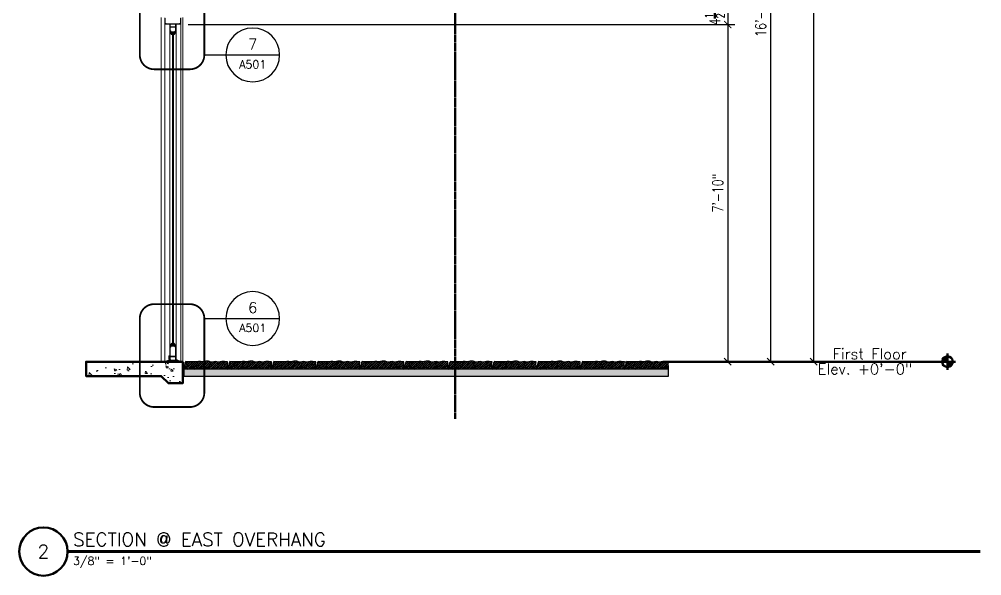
# Model space of a CAD drawing. Header units: inches. Extents: x 3850 to 5846, y -3 to 909.
# Drawn here: x 4638.7 to 4907.2, y -2.7 to 152.5 of the extents above; entities that cross this region are included whole.
import ezdxf
from ezdxf.enums import TextEntityAlignment as Align

# ---------------------------------------------------------------- set-up
doc = ezdxf.new("R2010")
doc.units = ezdxf.units.IN
doc.header["$LTSCALE"] = 0.5
doc.header["$MEASUREMENT"] = 0
doc.linetypes.add('CENTER2', pattern=[1.125, 0.75, -0.125, 0.125, -0.125])
doc.linetypes.add('HIDDEN2', pattern=[0.1875, 0.125, -0.0625])
doc.layers.get('0').update_dxf_attribs({"lineweight": 18})
doc.layers.get('Defpoints').update_dxf_attribs({"color": 140, "lineweight": 18})
for name, color, linetype, lineweight in [('A-Anno-Dims', 211, 'Continuous', 18), ('A-Detl-Fine', 90, 'Continuous', 18), ('A-Detl-Iden', 151, 'Continuous', 25), ('A-Detl-Medm', 31, 'Continuous', 25), ('A-Detl-Patt', 190, 'Continuous', 18), ('A-Detl-Thin', 150, 'Continuous', 18), ('A-Detl-Wide', 213, 'Continuous', 50), ('G-Anno-Ttlb', 213, 'Continuous', 50)]:
    doc.layers.add(name, color=color, linetype=linetype, lineweight=lineweight)
doc.styles.add('Arch-Dim', font='romans.shx', dxfattribs={"width": 0.75})
doc.styles.add('RomanS', font='romans.shx')
doc.dimstyles.new('Aec-Arch-I-96', dxfattribs={"dimscale": 96, "dimtxt": 0.09375, "dimasz": 0.0625, "dimexe": 0.0625, "dimexo": 0.0625, "dimgap": 0.03125, "dimtad": 1, "dimdec": 4, "dimzin": 3, "dimdsep": 46, "dimlunit": 4, "dimtxsty": 'Arch-Dim', "dimblk": 'ARCHTICK', "dimcen": 0.09375, "dimazin": 2, "dimtfac": 0.75, "dimtdec": 4, "dimtix": 1, "dimtmove": 2, "dimatfit": 2, "dimfxl": 1, "dimtolj": 1, "dimtzin": 0, "dimarcsym": 0})

# ---------------------------------------------------------------- blocks, each defined once
blk = doc.blocks.new('*U70')
at = {"layer": 'A-Detl-Patt'}
h = blk.add_hatch(dxfattribs=at)
h.set_pattern_fill('ANSI33', color=256, scale=2, style=0)
h.paths.add_polyline_path([(0.85, -0.06), (1.71, 0.04), (2.68, -0.07), (3.59, 0.01), (4.49, 0.01), (5.45, -0.02), (6.07, 0.04), (6.74, 0.02), (7.26, 0.07), (7.81, -0.02), (8.78, -0.01), (9.39, 0.02), (10.07, 0.02), (11.01, 0.1), (11.98, -0.08), (11.97, 0.65), (11.92, 1.42), (11.97, 2), (11.11, 2.04), (10.39, 2.02), (9.42, 1.91), (8.66, 2.07), (8.12, 1.93), (7.41, 1.91), (6.7, 2.1), (5.88, 2.1), (4.99, 1.99), (4.45, 2.07), (3.89, 2.06), (2.93, 1.98), (2.03, 2), (1.23, 1.98), (0.33, 2.04), (0.09, 1.71), (-0.05, 0.92), (-0.07, 0.18)])
at = {"color": 0, "linetype": 'ByBlock'}
blk.add_lwpolyline([(0.85, -0.06), (1.71, 0.04), (2.68, -0.07), (3.59, 0.01), (4.49, 0.01), (5.45, -0.02), (6.07, 0.04), (6.74, 0.02), (7.26, 0.07), (7.81, -0.02), (8.78, -0.01), (9.39, 0.02), (10.07, 0.02), (11.01, 0.1), (11.98, -0.08), (11.97, 0.65), (11.92, 1.42), (11.97, 2), (11.11, 2.04), (10.39, 2.02), (9.42, 1.91), (8.66, 2.07), (8.12, 1.93), (7.41, 1.91), (6.7, 2.1), (5.88, 2.1), (4.99, 1.99), (4.45, 2.07), (3.89, 2.06), (2.93, 1.98), (2.03, 2), (1.23, 1.98), (0.33, 2.04), (0.09, 1.71), (-0.05, 0.92), (-0.07, 0.18)], close=True, dxfattribs=at)
blk = doc.blocks.new('*U193')
at = {"layer": 'A-Detl-Patt'}
h = blk.add_hatch(dxfattribs=at)
h.set_pattern_fill('CONCRETE_C', color=256, style=0)
h.set_pattern_definition([(50, (0, 0), (7.1726, -0.6275), [0.75, -8.25]), (355, (0, 0), (-1.3875, 7.522), [0.6, -6.6]), (100.45, (0.598, -0.052), (5.7851, 6.8944), [0.6374, -7.0114]), (46.184, (0, 2), (10.6724, -1.6552), [1.125, -12.375]), (96.636, (0.889, 1.862), (9.3466, 9.741), [0.956, -10.517]), (351.184, (0, 2), (9.3466, 9.741), [0.9, -9.9]), (21, (1, 1.5), (5.9691, -4.0262), [0.75, -8.25]), (326, (1, 1.5), (2.4332, 7.2515), [0.6, -6.6]), (71.45, (1.4974, 1.1645), (8.4022, 3.2253), [0.6374, -7.0114]), (37.5, (0, 0), (0.1216, 3.32894), [0, -6.52, 0, -6.7, 0, -6.625]), (7.5, (0, 0), (2.6307, 3.9441), [0, -3.82, 0, -6.37, 0, -2.525]), (327.5, (-2.23, 0), (5.33822, -0.22555), [0, -2.5, 0, -7.8, 0, -10.35]), (317.5, (-3.23, 0), (5.83186, 1.00105), [0, -3.25, 0, -5.18, 0, -7.35])])
h.paths.add_polyline_path([(0, 0), (0, -6), (4, -6), (6, -4), (27, -4), (27, 0)], flags=0)
at = {"layer": 'A-Detl-Wide'}
blk.add_lwpolyline([(0, 0), (0, -6), (4, -6), (6, -4), (27, -4), (27, 0), (0, 0)], close=True, dxfattribs=at)
blk = doc.blocks.new('_ArchTick')
at = {"color": 0, "linetype": 'ByBlock', "const_width": 0.15}
blk.add_lwpolyline([(-0.5, -0.5), (0.5, 0.5)], dxfattribs=at)
blk = doc.blocks.new('Anno_Detail_A2')
at = {"color": 0, "linetype": 'ByBlock', "lineweight": -2}
blk.add_line((2.5, 0), (-2.5, 0), dxfattribs=at)
blk.add_circle((0, 0), 2.5, dxfattribs=at)
at = {"color": 0, "linetype": 'ByBlock', "lineweight": -2, "style": 'RomanS'}
blk.add_attdef('NUMBER', text='', height=1, dxfattribs=at).set_placement((0, 0.5), align=Align.CENTER)
blk.add_attdef('SHEET', text='', height=0.75, dxfattribs=at).set_placement((0, -0.5), align=Align.TOP_CENTER)
blk = doc.blocks.new('Anno_Elevation_Label_1')
at = {"linetype": 'ByBlock'}
h = blk.add_hatch(color=0, dxfattribs=at)
h.paths.add_polyline_path([(-0.7799, 0.0469), (-0.7799, 0), (-0.733, 0, 0.414214)])
h.paths.add_polyline_path([(-0.7799, 0), (-0.8268, 0, 0.414214), (-0.7799, -0.0469)])
at = {"color": 0, "linetype": 'ByBlock'}
for p, q in [((-0.8502, 0), (0, 0)), ((-0.7799, -0.0703), (-0.7799, 0.0703))]:
    blk.add_line(p, q, dxfattribs=at)
blk.add_circle((-0.7799, 0), 0.0469, dxfattribs=at)
at = {"color": 0, "linetype": 'ByBlock', "style": 'RomanS'}
for tag, p in [('LABEL', (-0.7308, 0.0207)), ('ELEVATION', (-0.7308, -0.111))]:
    blk.add_attdef(tag, p, '', height=0.0938, dxfattribs=at)
blk = doc.blocks.new('*D152')
at = {"layer": 'A-Anno-Dims', "color": 0, "lineweight": -2, "transparency": 16777216}
for p, q in [((4802.32, 249), (4850.32, 249)), ((4848.32, 57), (4848.32, 249)), ((4802.32, 57), (4850.32, 57))]:
    blk.add_line(p, q, dxfattribs=at)
at = {"layer": 'Defpoints', "color": 0, "transparency": 16777216}
for p in [(4800.32, 249), (4848.32, 249), (4800.32, 57)]:
    blk.add_point(p, dxfattribs=at)
at = {"layer": 'A-Anno-Dims', "color": 0, "lineweight": -2, "transparency": 16777216, "xscale": 2, "yscale": 2, "zscale": 2}
for p, rotation in [((4848.32, 249), 90), ((4848.32, 57), 270)]:
    blk.add_blockref('_ArchTick', p, dxfattribs=dict(at, rotation=rotation))
at = {"layer": 'A-Anno-Dims', "color": 0, "transparency": 16777216, "insert": (4845.53, 153), "char_height": 3, "attachment_point": 5, "rotation": 90, "style": 'Arch-Dim'}
blk.add_mtext('\\A1;16\'-0"', dxfattribs=at)
blk = doc.blocks.new('*D157')
at = {"layer": 'A-Anno-Dims', "color": 0, "lineweight": -2, "transparency": 16777216}
for p, q in [((4802.32, 810.25), (4862.32, 810.25)), ((4860.32, 57), (4860.32, 810.25)), ((4802.32, 57), (4862.32, 57))]:
    blk.add_line(p, q, dxfattribs=at)
at = {"layer": 'Defpoints', "color": 0, "transparency": 16777216}
for p in [(4800.32, 810.25), (4860.32, 810.25), (4800.32, 57)]:
    blk.add_point(p, dxfattribs=at)
at = {"layer": 'A-Anno-Dims', "color": 0, "lineweight": -2, "transparency": 16777216, "xscale": 2, "yscale": 2, "zscale": 2}
for p, rotation in [((4860.32, 810.25), 90), ((4860.32, 57), 270)]:
    blk.add_blockref('_ArchTick', p, dxfattribs=dict(at, rotation=rotation))
at = {"layer": 'A-Anno-Dims', "color": 0, "transparency": 16777216, "insert": (4856.7, 433.63), "char_height": 3, "attachment_point": 5, "rotation": 90, "style": 'Arch-Dim'}
blk.add_mtext('\\A1;62\'-9{\\H0.750000x;\\S1/4;}"', dxfattribs=at)
blk = doc.blocks.new('*D169')
at = {"layer": 'A-Detl-Wide', "color": 0, "lineweight": -2, "transparency": 16777216}
for p, q in [((4836.32, 155.5), (4836.32, 157.5)), ((4686.32, 155.5), (4838.32, 155.5)), ((4836.32, 155.5), (4836.32, 151)), ((4685.8, 151), (4838.32, 151)), ((4836.32, 151), (4836.32, 149))]:
    blk.add_line(p, q, dxfattribs=at)
at = {"layer": 'Defpoints', "color": 0, "transparency": 16777216}
for p in [(4684.32, 155.5), (4683.8, 151), (4836.32, 151)]:
    blk.add_point(p, dxfattribs=at)
at = {"layer": 'A-Detl-Wide', "color": 0, "lineweight": -2, "transparency": 16777216, "xscale": 2, "yscale": 2, "zscale": 2}
for p, rotation in [((4836.32, 155.5), 270), ((4836.32, 151), 90)]:
    blk.add_blockref('_ArchTick', p, dxfattribs=dict(at, rotation=rotation))
at = {"layer": 'A-Detl-Wide', "color": 0, "transparency": 16777216, "insert": (4832.7, 153.25), "char_height": 3, "attachment_point": 5, "rotation": 90, "style": 'Arch-Dim'}
blk.add_mtext('\\A1;4{\\H0.750000x;\\S1/2;}"', dxfattribs=at)
blk = doc.blocks.new('*D170')
at = {"layer": 'A-Detl-Wide', "color": 0, "lineweight": -2, "transparency": 16777216}
for p, q in [((4685.8, 151), (4838.32, 151)), ((4836.32, 151), (4836.32, 57)), ((4826.32, 57), (4838.32, 57))]:
    blk.add_line(p, q, dxfattribs=at)
at = {"layer": 'Defpoints', "color": 0, "transparency": 16777216}
for p in [(4683.8, 151), (4824.32, 57), (4836.32, 57)]:
    blk.add_point(p, dxfattribs=at)
at = {"layer": 'A-Detl-Wide', "color": 0, "lineweight": -2, "transparency": 16777216, "xscale": 2, "yscale": 2, "zscale": 2}
for p, rotation in [((4836.32, 151), 90), ((4836.32, 57), 270)]:
    blk.add_blockref('_ArchTick', p, dxfattribs=dict(at, rotation=rotation))
at = {"layer": 'A-Detl-Wide', "color": 0, "transparency": 16777216, "insert": (4833.53, 104), "char_height": 3, "attachment_point": 5, "rotation": 90, "style": 'Arch-Dim'}
blk.add_mtext('\\A1;7\'-10"', dxfattribs=at)
blk = doc.blocks.new('Anno_Title_A1')
at = {"color": 0, "linetype": 'ByBlock', "lineweight": -2}
blk.add_circle((0, 0), 2.25, dxfattribs=at)
blk.add_circle((0, 0), 2.25, dxfattribs=at)
at = {"color": 0, "linetype": 'ByBlock', "lineweight": -2, "style": 'RomanS'}
blk.add_attdef('NUMBER', text='', height=1.25, dxfattribs=at).set_placement((0, 0), align=Align.MIDDLE)
blk = doc.blocks.new('Anno_Title_T1')
at = {"color": 0, "linetype": 'ByBlock', "lineweight": -2, "style": 'RomanS'}
blk.add_attdef('TITLE', (2.75, 0.5), '', height=1.25, dxfattribs=at)
blk.add_attdef('SCALE', text='', height=0.75, dxfattribs=at).set_placement((2.75, -0.5), align=Align.TOP_LEFT)

msp = doc.modelspace()

# ---------------------------------------------------------------- hatches: boundary and pattern name
at = {"layer": 'A-Detl-Patt'}
h = msp.add_hatch(dxfattribs=at)
h.set_pattern_fill('GENERAL_STIPPLE', color=256, style=0)
h.set_pattern_definition([(7e-15, (4684.6685, 54.9645), (0, 1), [0, -1]), (7e-15, (4684.9885, 54.9845), (0, 1), [0, -1]), (7e-15, (4684.8085, 55.2045), (0, 1), [0, -1]), (7e-15, (4685.0285, 55.3645), (0, 1), [0, -1]), (7e-15, (4684.7685, 55.4245), (0, 1), [0, -1]), (7e-15, (4684.8485, 55.6645), (0, 1), [0, -1]), (7e-15, (4684.7085, 55.8445), (0, 1), [0, -1]), (7e-15, (4685.0285, 55.8245), (0, 1), [0, -1]), (7e-15, (4685.2685, 55.8645), (0, 1), [0, -1]), (7e-15, (4685.3885, 55.6245), (0, 1), [0, -1]), (7e-15, (4685.5885, 55.6045), (0, 1), [0, -1]), (7e-15, (4685.5885, 55.2445), (0, 1), [0, -1]), (7e-15, (4685.4085, 55.1245), (0, 1), [0, -1]), (7e-15, (4685.1285, 55.1845), (0, 1), [0, -1]), (7e-15, (4685.3085, 55.3645), (0, 1), [0, -1]), (7e-15, (4685.1285, 55.5445), (0, 1), [0, -1]), (7e-15, (4685.5485, 54.9845), (0, 1), [0, -1])])
h.paths.add_polyline_path([(4684.62852, 52.94455), (4819.78904, 52.94455), (4819.78904, 54.94455), (4684.62852, 54.94455)])

# ---------------------------------------------------------------- linework, layer by layer
at = {"layer": 'A-Detl-Fine'}
for p, q in [((4680.67967, 151.19498), (4680.94967, 151.19498)), ((4680.67967, 151.15998), (4680.67967, 151.19498)), ((4680.67967, 151.15998), (4680.94967, 151.15998)), ((4680.70624, 151.00718), (4680.71305, 151.10462)), ((4680.71579, 151.14382), (4680.71692, 151.15998)), ((4680.73336, 151.00718), (4680.74137, 151.15998)), ((4680.76043, 151.00718), (4680.76577, 151.15998)), ((4680.78765, 151.00718), (4680.79032, 151.15998)), ((4680.81467, 151.00718), (4680.81467, 151.15998)), ((4680.83903, 151.15998), (4680.8417, 151.00718)), ((4680.8634, 151.15998), (4680.86874, 151.00718)), ((4680.8878, 151.15998), (4680.89581, 151.00718)), ((4680.91225, 151.15998), (4680.91339, 151.14368)), ((4680.91611, 151.10473), (4680.92293, 151.00718)), ((4680.94967, 151.15998), (4680.94967, 151.19498)), ((4682.19067, 151.19498), (4682.46067, 151.19498)), ((4682.19067, 151.15998), (4682.19067, 151.19498)), ((4682.19067, 151.15998), (4682.46067, 151.15998)), ((4682.21724, 151.00718), (4682.22405, 151.10462)), ((4682.22679, 151.14382), (4682.22792, 151.15998)), ((4682.24436, 151.00718), (4682.25237, 151.15998)), ((4682.27143, 151.00718), (4682.27677, 151.15998)), ((4682.29865, 151.00718), (4682.30132, 151.15998)), ((4682.32567, 151.00718), (4682.32567, 151.15998)), ((4682.35003, 151.15998), (4682.3527, 151.00718)), ((4682.3744, 151.15998), (4682.37974, 151.00718)), ((4682.3988, 151.15998), (4682.40681, 151.00718)), ((4682.42325, 151.15998), (4682.42439, 151.14368)), ((4682.42711, 151.10473), (4682.43393, 151.00718)), ((4682.46067, 151.15998), (4682.46067, 151.19498)), ((4680.70818, 61.54203), (4680.70817, 148.76353)), ((4682.43218, 61.54352), (4682.43217, 148.76353)), ((4681.38267, 61.72952), (4681.75767, 61.72952)), ((4681.38267, 61.47952), (4681.38267, 61.72952)), ((4681.7548, 61.72682), (4681.38507, 61.48507)), ((4681.38744, 61.72682), (4681.7548, 61.48507)), ((4681.75767, 61.72952), (4681.75767, 61.47952))]:
    msp.add_line(p, q, dxfattribs=at)
at = {"layer": 'A-Detl-Fine', "linetype": 'Continuous'}
for p, q in [((4681.25736, 148.23408), (4681.33509, 148.19747)), ((4681.25736, 148.23408), (4681.33509, 148.19747)), ((4681.35612, 148.56009), (4681.25767, 148.56009)), ((4681.33509, 148.19747), (4681.39983, 148.14072)), ((4681.33509, 148.19747), (4681.44517, 148.10098)), ((4681.35612, 148.56009), (4681.40101, 148.54791)), ((4681.35612, 148.56009), (4681.40101, 148.54791)), ((4681.40101, 148.54791), (4681.43298, 148.51593)), ((4681.40101, 148.54791), (4681.43298, 148.51593)), ((4681.43298, 148.51593), (4681.44517, 148.47105)), ((4681.43298, 148.51593), (4681.44517, 148.47105)), ((4681.69517, 148.09985), (4681.80557, 148.19747)), ((4681.69518, 148.47105), (4681.70737, 148.51593)), ((4681.69518, 148.47105), (4681.70737, 148.51593)), ((4681.70737, 148.51593), (4681.73934, 148.54791)), ((4681.70737, 148.51593), (4681.73934, 148.54791)), ((4681.73934, 148.54791), (4681.78423, 148.56009)), ((4681.73934, 148.54791), (4681.78423, 148.56009)), ((4681.7414, 148.14072), (4681.80557, 148.19747)), ((4681.78423, 148.56009), (4681.88267, 148.56009)), ((4681.80557, 148.19747), (4681.88299, 148.23408)), ((4681.80557, 148.19747), (4681.88299, 148.23408))]:
    msp.add_line(p, q, dxfattribs=at)
at = {"layer": 'A-Detl-Fine'}
for points in [[(4681.44517, 61.83682, -0.414213716), (4681.35612, 61.74777), (4681.25767, 61.74777)], [(4681.69517, 61.83682, 0.414213716), (4681.78423, 61.74777), (4681.88267, 61.74777)]]:
    msp.add_lwpolyline(points, format="xyb", dxfattribs=at)
msp.add_lwpolyline([(4680.52372, 57.77552), (4680.44372, 57.77552), (4680.44372, 58.09552), (4680.49272, 58.09552), (4680.49272, 58.05052), (4680.55772, 58.05052), (4680.55772, 58.09752), (4680.60772, 58.15852), (4680.60772, 58.38952), (4680.55772, 58.45052), (4680.55772, 58.49752), (4680.49272, 58.49752), (4680.49272, 58.45252), (4680.44372, 58.45252), (4680.44372, 58.61252), (4680.44672, 58.63252), (4680.45672, 58.64952), (4680.47072, 58.66352), (4680.48972, 58.67252), (4680.69372, 58.72752), (4680.69372, 57.77552), (4680.61372, 57.77552), (4680.69472, 57.56652), (4680.69672, 57.55552), (4680.68972, 57.53652), (4680.67472, 57.52752), (4680.65672, 57.52852), (4680.64272, 57.54252), (4680.52372, 57.77552), (4680.52372, 57.79752), (4680.50372, 57.79752), (4680.50372, 57.93252), (4680.63372, 57.93252), (4680.63372, 57.79752), (4680.61372, 57.79752), (4680.61372, 57.77552)], dxfattribs=at)
msp.add_lwpolyline([(4680.44372, 58.09852), (4680.44372, 58.44952), (4680.49672, 58.44952), (4680.49672, 58.49552), (4680.55272, 58.49552), (4680.55272, 58.05252), (4680.49672, 58.05252), (4680.49672, 58.09852)], close=True, dxfattribs=at)
for centre, start, end in [((4681.16674, 62.36474), 287.3296553, 335.8014888), ((4681.97361, 62.36474), 204.1985112, 252.6703447)]:
    msp.add_arc(centre, 0.30526, start, end, dxfattribs=at)
at = {"layer": 'A-Detl-Iden', "linetype": 'HIDDEN2', "const_width": 0.5, "flags": 128}
for points in [[(4690.31993, 142.53998, -0.414213562), (4686.31993, 138.53998), (4676.31984, 138.53998, -0.414213562), (4672.31984, 142.53998), (4672.31984, 159.49998, -0.414213562), (4676.31984, 163.49998), (4686.31993, 163.49998, -0.414213562), (4690.31993, 159.49998)], [(4690.31998, 48.35712, -0.414213562), (4686.31998, 44.35712), (4676.31998, 44.35712, -0.414213562), (4672.31998, 48.35712), (4672.31998, 69.04462, -0.414213562), (4676.31998, 73.04462), (4686.31998, 73.04462, -0.414213562), (4690.31998, 69.04462)]]:
    msp.add_lwpolyline(points, format="xyb", close=True, dxfattribs=at)
at = {"layer": 'A-Detl-Medm', "linetype": 'Continuous'}
for p, q in [((4681.44517, 148.57603), (4681.44517, 61.72952)), ((4681.69517, 148.57603), (4681.44517, 148.57603)), ((4681.69517, 61.72952), (4681.69517, 148.57603))]:
    msp.add_line(p, q, dxfattribs=at)
at = {"layer": 'A-Detl-Medm'}
msp.add_lwpolyline([(4684.62852, 52.94455), (4819.78904, 52.94455), (4819.78904, 54.94455), (4684.62852, 54.94455)], close=True, dxfattribs=at)
at = {"layer": 'A-Detl-Thin'}
for p, q in [((4678.31985, 56.99998), (4678.31983, 152.99952)), ((4679.34418, 56.99998), (4679.34417, 151.12498)), ((4680.70817, 151.01353), (4680.70817, 148.76353)), ((4680.82017, 151.01353), (4680.70817, 151.01353)), ((4680.82017, 150.38853), (4680.82017, 151.01353)), ((4682.32017, 150.38853), (4680.82017, 150.38853)), ((4682.32017, 151.01353), (4682.32017, 150.38853)), ((4682.43217, 151.01353), (4682.32017, 151.01353)), ((4682.43217, 148.76353), (4682.43217, 151.01353)), ((4683.79618, 56.99998), (4683.79617, 151.12498)), ((4684.31992, 56.99998), (4684.31991, 152.99952)), ((4680.70817, 148.76353), (4680.82017, 148.76353)), ((4680.78817, 148.81353), (4680.80442, 149.13753)), ((4680.82017, 148.81353), (4680.78817, 148.81353)), ((4680.80442, 149.13753), (4680.89817, 149.13753)), ((4680.82017, 148.76353), (4680.82017, 148.81353)), ((4680.89817, 149.13753), (4680.89817, 148.95103)), ((4680.91524, 148.88791), (4680.89818, 148.95101)), ((4680.96011, 148.84306), (4680.91524, 148.88791)), ((4681.02322, 148.82604), (4680.96011, 148.84306)), ((4681.02317, 148.82603), (4682.11717, 148.82603)), ((4682.1803, 148.84309), (4682.11722, 148.82604)), ((4682.22513, 148.88795), (4682.1803, 148.84309)), ((4682.24217, 148.95103), (4682.22513, 148.88795)), ((4682.24217, 148.95103), (4682.24217, 149.13753)), ((4682.24217, 149.13753), (4682.33592, 149.13753)), ((4682.32017, 148.81353), (4682.32017, 148.76353)), ((4682.35217, 148.81353), (4682.32017, 148.81353)), ((4682.32017, 148.76353), (4682.43217, 148.76353)), ((4682.33592, 149.13753), (4682.35217, 148.81353))]:
    msp.add_line(p, q, dxfattribs=at)
for points in [[(4679.42417, 152.74998), (4679.42417, 151.20498), (4679.55358, 151.20498), (4679.58933, 151.30298), (4679.71136, 151.30298), (4679.71136, 151.26698), (4679.66186, 151.26698), (4679.63262, 151.18682), (4679.67217, 151.17239), (4679.67217, 151.14098, -0.414213562), (4679.65617, 151.12498), (4679.34417, 151.12498), (4679.34417, 152.87498)], [(4683.79617, 152.87498), (4683.79617, 151.12498), (4683.48417, 151.12498, -0.414213562), (4683.46817, 151.14098), (4683.46817, 151.17239), (4683.50773, 151.18682), (4683.47849, 151.26698), (4683.42899, 151.26698), (4683.42899, 151.30298), (4683.55102, 151.30298), (4683.58676, 151.20498), (4683.71617, 151.20498), (4683.71617, 152.74998)], [(4682.24217, 61.35452, 0.379344775), (4682.11717, 61.47952), (4681.02316, 61.47951, 0.412546738), (4680.89817, 61.35452), (4680.89817, 61.16802), (4680.80442, 61.16802), (4680.78817, 61.49202), (4680.82017, 61.49202), (4680.82017, 61.54202), (4680.70817, 61.54202), (4680.70817, 57.66702), (4680.82017, 57.66702), (4680.82017, 58.38577), (4682.32017, 58.38577), (4682.32017, 57.66702), (4682.43217, 57.66702), (4682.43217, 61.54202), (4682.32017, 61.54202), (4682.32017, 61.49202), (4682.35217, 61.49202), (4682.33592, 61.16802), (4682.24217, 61.16802), (4682.24217, 61.35452)]]:
    msp.add_lwpolyline(points, format="xyb", dxfattribs=at)
for points in [[(4683.50767, 151.18698), (4683.50767, 151.18698), (4683.50767, 151.18698), (4683.47237, 151.24813, 0.767326988), (4683.42067, 151.23428), (4683.42067, 151.20498), (4682.52241, 151.20498, 0.298216627), (4682.45367, 151.24998), (4682.19767, 151.24998, 0.298216627), (4682.12894, 151.20498), (4681.01141, 151.20498, 0.298216627), (4680.94267, 151.24998), (4680.68667, 151.24998, 0.298216627), (4680.61794, 151.20498), (4679.71967, 151.20498), (4679.71967, 151.23428, 0.767326988), (4679.66798, 151.24813), (4679.63267, 151.18698), (4679.63267, 151.18698), (4679.67267, 151.17239), (4679.67267, 151.12498), (4680.70967, 151.12498, 1), (4680.70967, 151.15498), (4680.68667, 151.15498, -1), (4680.68667, 151.19498), (4680.94267, 151.19498, -1), (4680.94267, 151.15498), (4680.91967, 151.15498, 1), (4680.91967, 151.12498), (4682.22067, 151.12498, 1), (4682.22067, 151.15498), (4682.19767, 151.15498, -1), (4682.19767, 151.19498), (4682.45367, 151.19498, -1), (4682.45367, 151.15498), (4682.43067, 151.15498, 1), (4682.43067, 151.12498), (4683.46767, 151.12498), (4683.46767, 151.17239)], [(4680.79954, 57.51133, -1), (4680.73554, 57.51133), (4680.58154, 57.51133, -1), (4680.51754, 57.51133), (4680.38067, 57.51133), (4679.57904, 57.14245, 0.292847093), (4679.56041, 57.11338), (4679.56041, 57.01133), (4679.84241, 57.01133), (4679.84241, 57.0716, -0.292847093), (4679.8785, 57.12792), (4680.36834, 57.35333), (4680.77941, 57.35333), (4680.77941, 57.32333), (4682.34041, 57.32333), (4682.34041, 57.35333), (4682.75249, 57.35333), (4683.24233, 57.12792, -0.292847093), (4683.27841, 57.0716), (4683.27841, 57.01133), (4683.56041, 57.01133), (4683.56041, 57.11338, 0.292847093), (4683.54179, 57.14245), (4682.74016, 57.51133), (4682.60329, 57.51133, -1), (4682.53929, 57.51133), (4682.38529, 57.51133, -1), (4682.32129, 57.51133), (4682.18541, 57.51133), (4682.18541, 57.46133), (4680.93541, 57.46133), (4680.93541, 57.51133)]]:
    msp.add_lwpolyline(points, format="xyb", close=True, dxfattribs=at)
for points in [[(4680.76005, 148.76353), (4681.19967, 148.23353), (4681.25767, 148.23353), (4681.25767, 148.40253), (4681.21767, 148.40253), (4681.21767, 148.33027), (4681.19421, 148.33027), (4681.0577, 148.49296), (4681.08221, 148.54553), (4681.21767, 148.54553), (4681.21767, 148.48653), (4681.25767, 148.48653), (4681.25767, 148.60453), (4680.96408, 148.60453), (4680.89817, 148.68307), (4680.89817, 149.11953), (4680.84617, 149.11953), (4680.79717, 148.84753), (4680.79717, 148.82753), (4680.82017, 148.82753), (4680.82017, 148.76353)], [(4680.83317, 150.26353), (4680.83317, 149.26253), (4680.88217, 149.26253), (4680.88217, 149.26252), (4680.94527, 149.24548), (4680.99013, 149.20063), (4681.00717, 149.13753), (4681.00717, 149.13753), (4681.00717, 148.95103), (4682.13317, 148.95103), (4682.13317, 149.13753), (4682.13318, 149.13749), (4682.1502, 149.2006), (4682.19505, 149.24547), (4682.25815, 149.26252), (4682.25817, 149.26253), (4682.30717, 149.26253), (4682.30717, 150.26353), (4681.88267, 150.26353)], [(4682.3803, 148.76353), (4681.94067, 148.23353), (4681.88267, 148.23353), (4681.88267, 148.40253), (4681.92267, 148.40253), (4681.92267, 148.33027), (4681.94613, 148.33027), (4682.08265, 148.49296), (4682.05813, 148.54553), (4681.92267, 148.54553), (4681.92267, 148.48653), (4681.88267, 148.48653), (4681.88267, 148.60453), (4682.17626, 148.60453), (4682.24217, 148.68307), (4682.24217, 149.11953), (4682.29417, 149.11953), (4682.34317, 148.84753), (4682.34317, 148.82753), (4682.32017, 148.82753), (4682.32017, 148.76353)], [(4680.76005, 61.54434), (4681.19967, 62.07434), (4681.25767, 62.07434), (4681.25767, 61.90534), (4681.21767, 61.90534), (4681.21767, 61.9776), (4681.19421, 61.9776), (4681.0577, 61.8149), (4681.08221, 61.76234), (4681.21767, 61.76234), (4681.21767, 61.82134), (4681.25767, 61.82134), (4681.25767, 61.70334), (4680.96408, 61.70334), (4680.89817, 61.62479), (4680.89817, 61.18834), (4680.84617, 61.18834), (4680.79717, 61.46034), (4680.79717, 61.48034), (4680.82017, 61.48034), (4680.82017, 61.54434)], [(4682.3803, 61.54434), (4681.94067, 62.07434), (4681.88267, 62.07434), (4681.88267, 61.90534), (4681.92267, 61.90534), (4681.92267, 61.9776), (4681.94614, 61.9776), (4682.08265, 61.8149), (4682.05814, 61.76234), (4681.92267, 61.76234), (4681.92267, 61.82134), (4681.88267, 61.82134), (4681.88267, 61.70334), (4682.17627, 61.70334), (4682.24217, 61.62479), (4682.24217, 61.18834), (4682.29417, 61.18834), (4682.34317, 61.46034), (4682.34317, 61.48034), (4682.32017, 61.48034), (4682.32017, 61.54434)], [(4682.13318, 61.168), (4682.13317, 61.16802), (4682.13317, 61.35452), (4681.00717, 61.35452), (4681.00717, 61.16802), (4681.00717, 61.16802), (4680.99013, 61.10493), (4680.9453, 61.06008), (4680.88222, 61.04303), (4680.88217, 61.04302), (4680.83317, 61.04302), (4680.83317, 58.51077), (4682.30717, 58.51077), (4682.30717, 61.04302), (4682.25817, 61.04302), (4682.25822, 61.04303), (4682.19511, 61.06005), (4682.15024, 61.10489)]]:
    msp.add_lwpolyline(points, close=True, dxfattribs=at)
at = {"layer": 'A-Detl-Wide', "linetype": 'CENTER2'}
msp.add_line((4760.31974, 41.05427), (4760.31974, 822.41196), dxfattribs=at)
at = {"layer": 'A-Detl-Wide'}
msp.add_line((4873.6783, 56.99998), (4818.54379, 56.99998), dxfattribs=at)
at = {"layer": 'G-Anno-Ttlb'}
msp.add_lwpolyline([(4652.19502, 4.055, 0.8, 0.8, 0), (4906.77727, 4.055, 0.8, 0.8, 0)], format="xyseb", dxfattribs=at)

# ---------------------------------------------------------------- block references
at = {"layer": 'A-Detl-Iden'}
ref = msp.add_blockref('Anno_Detail_A2', (4703.81993, 142.53998), dxfattribs=dict(at, xscale=-3, yscale=3, zscale=3))
ref.add_attrib('SHEET', 'A501', dxfattribs={"layer": '0', "color": 0, "linetype": 'ByBlock', "lineweight": -2, "height": 2.25, "style": 'Arch-Dim'}).set_placement((4703.81993, 141.03998), align=Align.TOP_CENTER)
ref.add_attrib('NUMBER', '7', dxfattribs={"layer": '0', "color": 0, "linetype": 'ByBlock', "lineweight": -2, "height": 3, "style": 'Arch-Dim'}).set_placement((4703.81993, 144.03998), align=Align.CENTER)
ref = msp.add_blockref('Anno_Detail_A2', (4703.81998, 69.04462), dxfattribs=dict(at, xscale=-3, yscale=3, zscale=3))
ref.add_attrib('SHEET', 'A501', dxfattribs={"layer": '0', "color": 0, "linetype": 'ByBlock', "lineweight": -2, "height": 2.25, "style": 'Arch-Dim'}).set_placement((4703.81988, 67.54462), align=Align.TOP_CENTER)
ref.add_attrib('NUMBER', '6', dxfattribs={"layer": '0', "color": 0, "linetype": 'ByBlock', "lineweight": -2, "height": 3, "style": 'Arch-Dim'}).set_placement((4703.81988, 70.54462), align=Align.CENTER)
at = {"layer": 'A-Detl-Medm'}
for p in [(4684.81992, 54.99998), (4697.1197, 54.99998), (4709.41948, 54.99998), (4721.71926, 54.99998), (4734.01903, 54.99998), (4746.31881, 54.99998), (4758.61859, 54.99998), (4770.91837, 54.99998), (4783.21815, 54.99998), (4795.51793, 54.99998), (4807.81771, 54.99998)]:
    msp.add_blockref('*U70', p, dxfattribs=at)
at = {"layer": 'A-Detl-Wide'}
ref = msp.add_blockref('Anno_Elevation_Label_1', (4872.65185, 56.99998), dxfattribs=dict(at, xscale=-32, yscale=32, zscale=32))
ref.add_attrib('ELEVATION', ' Elev. +0\'-0"', (4859.38481, 53.44866), dxfattribs={"layer": '0', "color": 0, "linetype": 'ByBlock', "height": 3, "style": 'RomanS'})
ref.add_attrib('LABEL', 'First Floor', (4865.56359, 57.66308), dxfattribs={"layer": '0', "color": 0, "linetype": 'ByBlock', "height": 3, "style": 'RomanS'})
at = {"layer": 'A-Detl-Wide', "xscale": -1}
msp.add_blockref('*U193', (4684.31992, 56.99998), dxfattribs=at)
at = {"layer": 'G-Anno-Ttlb'}
ref = msp.add_blockref('Anno_Title_A1', (4645.44502, 4.055), dxfattribs=dict(at, xscale=3, yscale=3, zscale=3))
ref.add_attrib('NUMBER', '2', dxfattribs={"layer": '0', "color": 0, "linetype": 'ByBlock', "lineweight": -2, "height": 3.75, "style": 'Arch-Dim'}).set_placement((4645.44502, 4.055), align=Align.MIDDLE)
ref = msp.add_blockref('Anno_Title_T1', (4645.44502, 4.055), dxfattribs=dict(at, xscale=3, yscale=3, zscale=3))
ref.add_attrib('SCALE', '3/8" = 1\'-0"', dxfattribs={"layer": '0', "color": 0, "linetype": 'ByBlock', "lineweight": -2, "height": 2.25, "style": 'Arch-Dim'}).set_placement((4653.69502, 2.555), align=Align.TOP_LEFT)
ref.add_attrib('TITLE', 'SECTION @ EAST OVERHANG', (4653.69502, 5.555), dxfattribs={"layer": '0', "color": 0, "linetype": 'ByBlock', "lineweight": -2, "height": 3.75, "style": 'Arch-Dim'})

# ---------------------------------------------------------------- dimensions: what is measured, and where the dimension line sits
at = {"layer": 'A-Anno-Dims'}
for base, p1, p2, picture, middle in [((4860.32058, 810.24998), (4800.32002, 57.00008), (4800.32002, 810.24998), '*D157', (4856.69558, 433.62503)), ((4848.32036, 249.00238), (4800.32002, 56.99998), (4800.32002, 249.00238), '*D152', (4845.53464, 153.00118))]:
    dim = msp.add_linear_dim(base=base, p1=p1, p2=p2, angle=90, dimstyle='Aec-Arch-I-96', override={"dimscale": 32}, dxfattribs=at)
    dim.commit()
    dim.dimension.update_dxf_attribs({"geometry": picture, "text_midpoint": middle})
at = {"layer": 'A-Detl-Wide'}
for base, p1, p2, picture, middle in [((4836.32013, 150.99998), (4684.32017, 155.49998), (4683.79617, 150.99998), '*D169', (4832.69513, 153.24998)), ((4836.32013, 57.00008), (4683.79617, 150.99998), (4824.31991, 57.00008), '*D170', (4833.53442, 104.00003))]:
    dim = msp.add_linear_dim(base=base, p1=p1, p2=p2, angle=90, dimstyle='Aec-Arch-I-96', override={"dimscale": 32}, dxfattribs=at)
    dim.commit()
    dim.dimension.update_dxf_attribs({"geometry": picture, "text_midpoint": middle})

# ---------------------------------------------------------------- leaders
at = {"layer": 'A-Detl-Iden', "has_arrowhead": 0}
for points in [[(4690.31993, 142.53998), (4700.06993, 142.53998)], [(4690.31998, 69.04462), (4700.06998, 69.04462)]]:
    msp.add_leader(points, dimstyle='Aec-Arch-I-96', dxfattribs=at)

doc.saveas('drawing.dxf')
